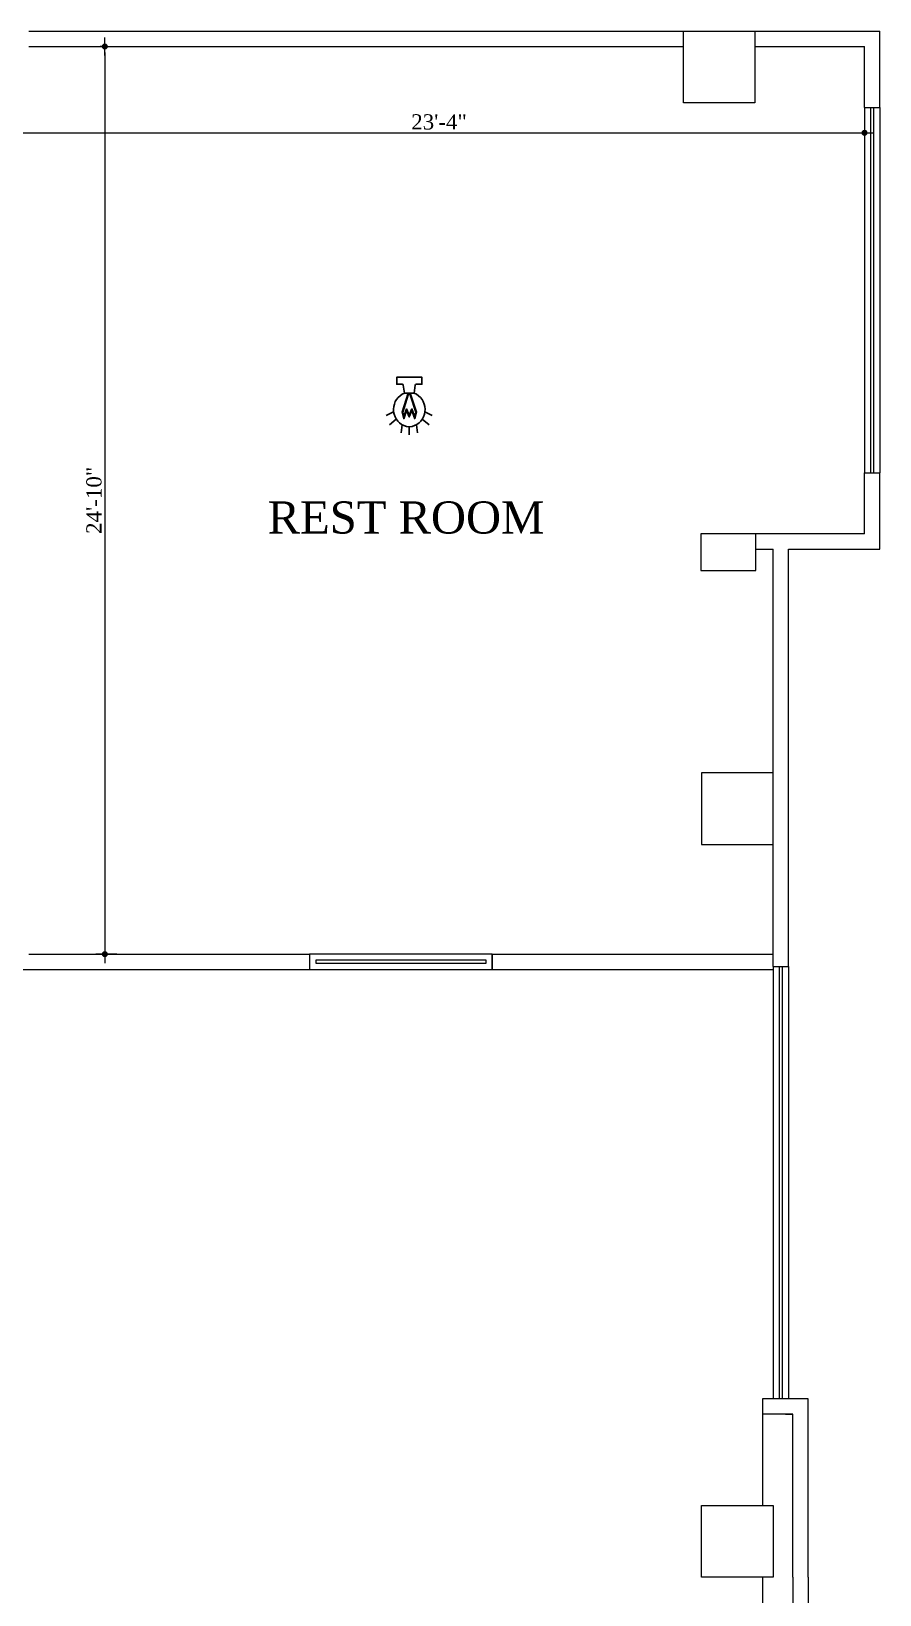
# Model space of a CAD drawing. Header units: inches. Extents: x -250485 to 735580, y -140410 to 288049.
# Drawn here: x 49940 to 50219, y 21332 to 21845 of the extents above; entities that cross this region are included whole.
import ezdxf

# ---------------------------------------------------------------- set-up
doc = ezdxf.new("R2010")
doc.units = ezdxf.units.IN
doc.header["$MEASUREMENT"] = 0
doc.header["$PDMODE"] = 35
doc.layers.get('0').update_dxf_attribs({"lineweight": 0})
doc.layers.get('Defpoints').update_dxf_attribs({"lineweight": 0})
for name, color, linetype, lineweight in [('COLUMN-2', 102, 'Continuous', 0), ('DIM_WORKING', 7, 'Continuous', 0), ('Emergency Light', 251, 'Continuous', 15), ('Layer1', 134, 'Continuous', 0), ('Stair', 171, 'Continuous', 0), ('SYMBLE', 86, 'Continuous', 0), ('WALL (I)', 7, 'Continuous', 0), ('workingdim', 252, 'Continuous', 5)]:
    doc.layers.add(name, color=color, linetype=linetype, lineweight=lineweight)
doc.styles.add('ARCH', font='times.ttf')
doc.styles.add('REG', font='times.ttf')
doc.dimstyles.new('Dim-Pres', dxfattribs={"dimtxt": 5.5, "dimasz": 2, "dimexe": 1.5, "dimexo": 1.5, "dimgap": 1, "dimtad": 3, "dimdec": 0, "dimzin": 3, "dimdsep": 46, "dimlunit": 4, "dimtxsty": 'REG', "dimblk": 'point', "dimcen": 2, "dimclrd": 256, "dimclre": 256, "dimclrt": 7, "dimadec": 0, "dimazin": 0, "dimtfac": 0.75, "dimtdec": 0, "dimtmove": 1, "dimatfit": 3, "dimldrblk": 'point', "dimfxl": 0, "dimtolj": 1, "dimtzin": 0, "dimlwd": -1, "dimlwe": -1, "dimarcsym": 1})

# ---------------------------------------------------------------- blocks, each defined once
blk = doc.blocks.new('dot')
at = {"color": 4}
for p, q in [((-1.5, 0), (1.5, 0)), ((0, 1.5), (0, -1.5))]:
    blk.add_line(p, q, dxfattribs=at)
at = {"color": 6, "const_width": 0.5}
blk.add_lwpolyline([(-0.25, 0, 1), (0.25, 0, 1)], format="xyb", close=True, dxfattribs=at)
blk = doc.blocks.new('point')
blk.add_blockref('dot', (0, 0))
blk = doc.blocks.new('*D619')
at = {"layer": 'Defpoints', "color": 0, "ltscale": 30, "transparency": 16777216}
for p in [(49964.81, 21840.4), (49964.22, 21542.4), (49970.07, 21542.4)]:
    blk.add_point(p, dxfattribs=at)
at = {"layer": 'Layer1', "ltscale": 30, "transparency": 16777216}
for p, q in [((49964.22, 21840.4), (49962.72, 21840.4)), ((49964.22, 21838.4), (49964.22, 21544.4)), ((49968.22, 21542.4), (49962.72, 21542.4))]:
    blk.add_line(p, q, dxfattribs=at)
at = {"layer": 'Layer1', "ltscale": 30, "transparency": 16777216, "xscale": 2, "yscale": 2, "zscale": 2}
for p, rotation in [((49964.22, 21840.4), 90), ((49964.22, 21542.4), 270)]:
    blk.add_blockref('point', p, dxfattribs=dict(at, rotation=rotation))
at = {"layer": 'Layer1', "color": 7, "ltscale": 30, "transparency": 16777216, "insert": (49960.68, 21691.4), "char_height": 5, "attachment_point": 5, "rotation": 90, "style": 'REG'}
blk.add_mtext('\\A1;24\'-10"', dxfattribs=at)
blk = doc.blocks.new('*D624')
at = {"layer": 'Defpoints', "color": 0, "ltscale": 30, "transparency": 16777216}
for p in [(49934.25, 21821.9), (50213.75, 21821.9), (50213.75, 21812.07)]:
    blk.add_point(p, dxfattribs=at)
at = {"layer": 'Layer1', "ltscale": 30, "transparency": 16777216}
for p, q in [((49934.25, 21816.07), (49934.25, 21810.57)), ((50213.75, 21816.07), (50213.75, 21810.57)), ((49936.25, 21812.07), (50211.75, 21812.07))]:
    blk.add_line(p, q, dxfattribs=at)
at = {"layer": 'Layer1', "ltscale": 30, "transparency": 16777216, "xscale": 2, "yscale": 2, "zscale": 2, "rotation": 180}
blk.add_blockref('point', (49934.25, 21812.07), dxfattribs=at)
at = {"layer": 'Layer1', "ltscale": 30, "transparency": 16777216, "xscale": 2, "yscale": 2, "zscale": 2}
blk.add_blockref('point', (50213.75, 21812.07), dxfattribs=at)
at = {"layer": 'Layer1', "color": 7, "ltscale": 30, "transparency": 16777216, "insert": (50074, 21815.62), "char_height": 5, "attachment_point": 5, "style": 'REG'}
blk.add_mtext('\\A1;23\'-4"', dxfattribs=at)
blk = doc.blocks.new('A$C16DB04AD')
at = {"layer": 'Emergency Light', "color": 154, "lineweight": 30}
for p, q in [((-6.54, -14.39), (-9.59, -15.98)), ((-5.43, -17.4), (-8.33, -19.77)), ((5.43, -17.4), (8.33, -19.77)), ((6.54, -14.39), (9.59, -15.98)), ((-2.95, -19.78), (-3.46, -23.22)), ((0, -20.7), (0, -24)), ((2.95, -19.78), (3.46, -23.22))]:
    blk.add_line(p, q, dxfattribs=at)
blk.add_lwpolyline([(-2, -6.57), (-2.49, -3.28, 0.371278), (-2.94, -2.89), (-5.25, -2.89), (-5.25, 0), (5.25, 0), (5.25, -2.89), (2.94, -2.89, 0.371278), (2.49, -3.28), (2, -6.57)], format="xyb", dxfattribs=at)
at = {"layer": 'Emergency Light', "color": 1, "lineweight": 30}
blk.add_lwpolyline([(-0.43, -6.57), (-3.01, -14.48), (-2.28, -17.27), (-1.1, -13.91), (0, -16.5), (1.1, -13.91), (2.28, -17.27), (3.01, -14.48), (0.43, -6.57)], dxfattribs=at)
blk.add_lwpolyline([(0.43, -7.28, 0.690361), (-0.43, -7.28), (-2.75, -14.5), (-2.25, -16.42), (-1.12, -13.21), (0, -15.86), (1.12, -13.21), (2.25, -16.42), (2.75, -14.5), (0.43, -7.28)], format="xyb", dxfattribs=at)
at = {"layer": 'Emergency Light', "color": 154, "lineweight": 30}
blk.add_lwpolyline([(-2.02, -6.58), (2, -6.57)], dxfattribs=at)
for centre, radius, start, end in [((0.78, -13.41), 7.38, 112.06714, 245.97666), ((-0.78, -13.41), 7.38, 294.02334, 67.93286), ((0, -15.96), 4.74, 241.9689, 298.0311)]:
    blk.add_arc(centre, radius, start, end, dxfattribs=at)

msp = doc.modelspace()

# ---------------------------------------------------------------- linework, layer by layer
at = {"layer": 'COLUMN-2', "color": 7}
for points in [[(50154.25, 21845.4), (50177.75, 21845.4), (50177.75, 21821.9), (50154.25, 21821.9)], [(50160.25, 21578.4), (50183.75, 21578.4), (50183.75, 21601.9), (50160.25, 21601.9)]]:
    msp.add_lwpolyline(points, close=True, dxfattribs=at)
msp.add_lwpolyline([(50178, 21680.4), (50160, 21680.4), (50160, 21668.4), (50178, 21668.4), (50178, 21680.4)], dxfattribs=at)
at = {"layer": 'DIM_WORKING', "color": 7, "ltscale": 30}
for p, q in [((50213.75, 21820.4), (50218.75, 21820.4)), ((50213.75, 21700.4), (50218.75, 21700.4)), ((49939.25, 21542.4), (50031.5, 21542.4)), ((50091.5, 21542.4), (50183.75, 21542.4)), ((49929.25, 21537.4), (50031.5, 21537.4)), ((50091.5, 21537.4), (50183.75, 21537.4))]:
    msp.add_line(p, q, dxfattribs=at)
at = {"layer": 'Layer1', "color": 7, "ltscale": 30}
for p, q in [((50031.5, 21542.4), (50031.5, 21537.4)), ((50091.5, 21542.4), (50091.5, 21537.4))]:
    msp.add_line(p, q, dxfattribs=at)
for points in [[(50091.5, 21542.4), (50031.5, 21542.4), (50031.5, 21537.4), (50091.5, 21537.4)], [(50089.5, 21540.4), (50033.5, 21540.4), (50033.5, 21539.4), (50089.5, 21539.4)]]:
    msp.add_lwpolyline(points, close=True, dxfattribs=at)
at = {"layer": 'Stair', "color": 7, "ltscale": 30}
for p, q in [((50213.75, 21820.4), (50213.75, 21700.4)), ((50215.75, 21820.4), (50215.75, 21700.4)), ((50216.75, 21820.4), (50216.75, 21700.4)), ((50218.75, 21820.4), (50218.75, 21700.4))]:
    msp.add_line(p, q, dxfattribs=at)
at = {"layer": 'WALL (I)', "color": 7, "ltscale": 30}
for p, q in [((49939.25, 21845.4), (50154.25, 21845.4)), ((50177.75, 21845.4), (50218.75, 21845.4)), ((50218.75, 21820.4), (50218.75, 21845.4)), ((49939.25, 21840.4), (50154.25, 21840.4)), ((50177.75, 21840.4), (50213.75, 21840.4)), ((50213.75, 21820.4), (50213.75, 21840.4)), ((50213.75, 21680.4), (50213.75, 21700.4)), ((50218.75, 21675.4), (50218.75, 21700.4)), ((50213.75, 21680.4), (50178, 21680.4)), ((50178, 21675.4), (50183.75, 21675.4)), ((50183.75, 21601.9), (50183.75, 21675.4)), ((50188.75, 21538.4), (50188.75, 21675.4)), ((50188.75, 21675.4), (50218.75, 21675.4)), ((50183.75, 21538.4), (50183.75, 21640.4)), ((50177.75, 21578.4), (50180.25, 21578.4)), ((50183.75, 21538.4), (50188.75, 21538.4))]:
    msp.add_line(p, q, dxfattribs=at)
at = {"layer": 'workingdim', "color": 7, "ltscale": 30}
for p, q in [((50183.75, 21538.4), (50183.75, 21396.4)), ((50185.75, 21538.4), (50185.75, 21396.4)), ((50186.75, 21538.4), (50186.75, 21396.4)), ((50188.75, 21538.4), (50188.75, 21396.4)), ((50195.25, 21396.4), (50180.25, 21396.4)), ((50180.25, 21396.4), (50180.25, 21391.4)), ((50195.25, 21337.9), (50195.25, 21396.4)), ((50190.25, 21391.4), (50180.25, 21391.4)), ((50187.75, 21391.4), (50190.25, 21391.4)), ((50190.25, 21337.9), (50190.25, 21391.4)), ((50190.25, 21337.9), (50190.25, 21307.9)), ((50195.25, 21337.9), (50195.25, 21302.9))]:
    msp.add_line(p, q, dxfattribs=at)
for points in [[(50180.25, 21391.4), (50180.25, 21361.4)], [(50180.25, 21337.9), (50180.25, 21307.9)]]:
    msp.add_lwpolyline(points, dxfattribs=at)
msp.add_lwpolyline([(50160.25, 21361.4), (50183.75, 21361.4), (50183.75, 21337.9), (50160.25, 21337.9)], close=True, dxfattribs=at)

# ---------------------------------------------------------------- block references
at = {"layer": 'Emergency Light', "lineweight": 30, "xscale": 0.7868064756185049, "yscale": 0.7868064756185049, "zscale": 0.7868064756213451}
msp.add_blockref('A$C16DB04AD', (50064.23, 21731.79), dxfattribs=at)

# ---------------------------------------------------------------- texts
at = {"layer": 'SYMBLE', "color": 7, "ltscale": 30, "insert": (50017.72, 21691.06), "char_height": 10.56, "width": 108.1216, "attachment_point": 1, "style": 'ARCH'}
msp.add_mtext('REST ROOM', dxfattribs=at)

# ---------------------------------------------------------------- dimensions: what is measured, and where the dimension line sits
at = {"layer": 'Layer1', "ltscale": 30}
dim = msp.add_linear_dim(base=(49964.22, 21542.4), p1=(49964.81, 21840.4), p2=(49970.07, 21542.4), angle=90, dimstyle='Dim-Pres', override={"dimtxt": 5, "dimfxl": 4, "dimfxlon": 1}, dxfattribs=at)
dim.commit()
dim.dimension.update_dxf_attribs({"geometry": '*D619', "text_midpoint": (49960.68, 21691.4)})
dim = msp.add_linear_dim(base=(50213.75230309, 21812.07481798), p1=(49934.25230309, 21821.9042659), p2=(50213.75230309, 21821.9042659), dimstyle='Dim-Pres', override={"dimtxt": 5, "dimfxl": 4, "dimfxlon": 1}, dxfattribs=at)
dim.commit()
dim.dimension.update_dxf_attribs({"geometry": '*D624', "text_midpoint": (50074.00230309, 21815.61807682)})

doc.saveas('drawing.dxf')
